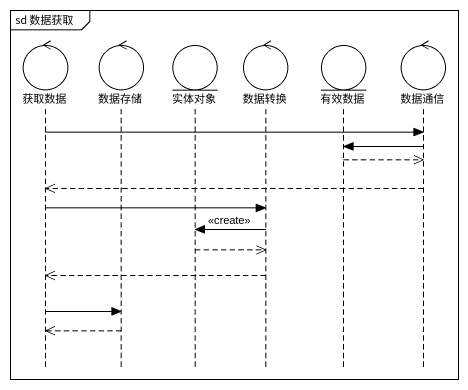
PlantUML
@startuml
mainframe sd 数据获取
hide footbox
control 获取数据 #FFFFFF
control 数据存储 #FFFFFF
entity 实体对象 #FFFFFF
control 数据转换 #FFFFFF
entity 有效数据 #FFFFFF
control 数据通信 #FFFFFF

获取数据 -> 数据通信
数据通信 -> 有效数据
有效数据 -->> 数据通信
数据通信 -->> 获取数据
获取数据 -> 数据转换
数据转换 -> 实体对象 : <<create>>
实体对象 -->> 数据转换
数据转换 -->> 获取数据
获取数据 -> 数据存储
数据存储 -->> 获取数据
@enduml
